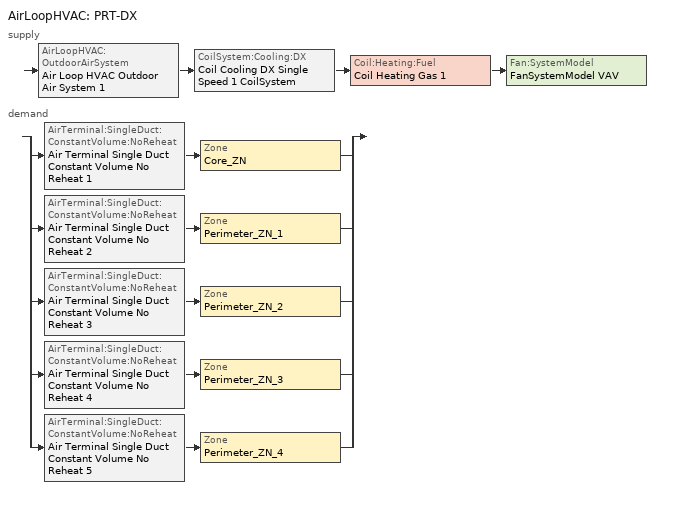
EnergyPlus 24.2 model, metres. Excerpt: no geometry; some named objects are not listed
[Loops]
AirLoopHVAC 'PRT-DX'
 supply: AirLoopHVAC:OutdoorAirSystem 'Air Loop HVAC Outdoor Air System 1' > CoilSystem:Cooling:DX 'Coil Cooling DX Single Speed 1 CoilSystem' > Coil:Heating:Fuel 'Coil Heating Gas 1' > Fan:SystemModel 'FanSystemModel VAV'
 demand: split
  | AirTerminal:SingleDuct:ConstantVolume:NoReheat 'Air Terminal Single Duct Constant Volume No Reheat 1' > Zone 'Core_ZN'
  | AirTerminal:SingleDuct:ConstantVolume:NoReheat 'Air Terminal Single Duct Constant Volume No Reheat 2' > Zone 'Perimeter_ZN_1'
  | AirTerminal:SingleDuct:ConstantVolume:NoReheat 'Air Terminal Single Duct Constant Volume No Reheat 3' > Zone 'Perimeter_ZN_2'
  | AirTerminal:SingleDuct:ConstantVolume:NoReheat 'Air Terminal Single Duct Constant Volume No Reheat 4' > Zone 'Perimeter_ZN_3'
  | AirTerminal:SingleDuct:ConstantVolume:NoReheat 'Air Terminal Single Duct Constant Volume No Reheat 5' > Zone 'Perimeter_ZN_4'
[DesignSpecification:OutdoorAir] Outdoor Air Method=Sum; Outdoor Air Flow per Person {m3/s-person}=0.01; Outdoor Air Flow per Zone Floor Area {m3/s-m2}=0; Outdoor Air Flow per Zone {m3/s}=0; Outdoor Air Flow Air Changes per Hour {1/hr}=0
SZ DSOA Core_ZN; SZ DSOA Perimeter_ZN_1; SZ DSOA Perimeter_ZN_2; SZ DSOA Perimeter_ZN_3; SZ DSOA Perimeter_ZN_4
[DesignSpecification:OutdoorAir:SpaceList]
Name | Space 1 | Space 1 Design Specification Outdoor Air Object
Core_ZN DSOA Space List | Core_ZN Space | SZ DSOA Core_ZN
Perimeter_ZN_1 DSOA Space List | Perimeter_ZN_1 Space | SZ DSOA Perimeter_ZN_1
Perimeter_ZN_2 DSOA Space List | Perimeter_ZN_2 Space | SZ DSOA Perimeter_ZN_2
Perimeter_ZN_3 DSOA Space List | Perimeter_ZN_3 Space | SZ DSOA Perimeter_ZN_3
Perimeter_ZN_4 DSOA Space List | Perimeter_ZN_4 Space | SZ DSOA Perimeter_ZN_4
[DesignSpecification:ZoneAirDistribution] Zone Air Distribution Effectiveness in Cooling Mode=0.85; Zone Air Distribution Effectiveness in Heating Mode=0.95
DSZAD_Core; DSZAD_PZN1; DSZAD_PZ2; DSZAD_PZ3; DSZAD_PZ4
[Sizing:Zone] Zone Cooling Design Supply Air Temperature Input Method=SupplyAirTemperature; Zone Cooling Design Supply Air Temperature {C}=12.8; Zone Cooling Design Supply Air Temperature Difference {deltaC}=11.11; Zone Heating Design Supply Air Temperature Input Method=SupplyAirTemperature; Zone Heating Design Supply Air Temperature {C}=40; Zone Heating Design Supply Air Temperature Difference {deltaC}=11.11; Zone Cooling Design Supply Air Humidity Ratio {kgWater/kgDryAir}=0.0085; Zone Heating Design Supply Air Humidity Ratio {kgWater/kgDryAir}=0.008; Cooling Design Air Flow Method=DesignDay; Cooling Design Air Flow Rate {m3/s}=0; Cooling Minimum Air Flow per Zone Floor Area {m3/s-m2}=0.000762; Cooling Minimum Air Flow {m3/s}=0; Cooling Minimum Air Flow Fraction=0; Heating Design Air Flow Method=DesignDay; Heating Design Air Flow Rate {m3/s}=0; Heating Maximum Air Flow per Zone Floor Area {m3/s-m2}=0.002032; Heating Maximum Air Flow {m3/s}=0.141576; Heating Maximum Air Flow Fraction=0.3; Account for Dedicated Outdoor Air System=No; Zone Load Sizing Method=Sensible Load Only No Latent Load; Zone Latent Cooling Design Supply Air Humidity Ratio Input Method=SupplyAirHumidityRatio; Zone Cooling Design Supply Air Humidity Ratio Difference {kgWater/kgDryAir}=0.005; Zone Latent Heating Design Supply Air Humidity Ratio Input Method=SupplyAirHumidityRatio; Zone Humidification Design Supply Air Humidity Ratio Difference {kgWater/kgDryAir}=0.005
Name | Design Specification Outdoor Air Object | Design Specification Zone Air Distribution Object
Core_ZN | Core_ZN DSOA Space List | DSZAD_Core
Perimeter_ZN_1 | Perimeter_ZN_1 DSOA Space List | DSZAD_PZN1
Perimeter_ZN_2 | Perimeter_ZN_2 DSOA Space List | DSZAD_PZ2
Perimeter_ZN_3 | Perimeter_ZN_3 DSOA Space List | DSZAD_PZ3
Perimeter_ZN_4 | Perimeter_ZN_4 DSOA Space List | DSZAD_PZ4
[Sizing:System]
PRT-DX: Type of Load to Size On=Sensible; Design Outdoor Air Flow Rate {m3/s}=Autosize; Central Heating Maximum System Air Flow Ratio=1; Preheat Design Temperature {C}=-30; Preheat Design Humidity Ratio {kgWater/kgDryAir}=0.0085; Precool Design Temperature {C}=30; Precool Design Humidity Ratio {kgWater/kgDryAir}=0.008; Central Cooling Design Supply Air Temperature {C}=12.8; Central Heating Design Supply Air Temperature {C}=40; Type of Zone Sum to Use=Coincident; 100% Outdoor Air in Cooling=No; 100% Outdoor Air in Heating=No; Central Cooling Design Supply Air Humidity Ratio {kgWater/kgDryAir}=0.0085; Central Heating Design Supply Air Humidity Ratio {kgWater/kgDryAir}=0.008; Cooling Supply Air Flow Rate Method=DesignDay; Cooling Supply Air Flow Rate {m3/s}=0; Cooling Supply Air Flow Rate Per Floor Area {m3/s-m2}=0; Cooling Fraction of Autosized Cooling Supply Air Flow Rate=1; Cooling Supply Air Flow Rate Per Unit Cooling Capacity {m3/s-W}=0; Heating Supply Air Flow Rate Method=DesignDay; Heating Supply Air Flow Rate {m3/s}=0; Heating Supply Air Flow Rate Per Floor Area {m3/s-m2}=0; Heating Fraction of Autosized Heating Supply Air Flow Rate=1; Heating Fraction of Autosized Cooling Supply Air Flow Rate=1; Heating Supply Air Flow Rate Per Unit Heating Capacity {m3/s-W}=0; System Outdoor Air Method=ZoneSum; Zone Maximum Outdoor Air Fraction=1; Cooling Design Capacity Method=CoolingDesignCapacity; Cooling Design Capacity {W}=Autosize; Cooling Design Capacity Per Floor Area {W/m2}=234.7; Fraction of Autosized Cooling Design Capacity=1; Heating Design Capacity Method=HeatingDesignCapacity; Heating Design Capacity {W}=Autosize; Heating Design Capacity Per Floor Area {W/m2}=157; Fraction of Autosized Heating Design Capacity=1; Central Cooling Capacity Control Method=VAV; Occupant Diversity=autosize
[ZoneControl:Thermostat] Temperature Difference Between Cutout And Setpoint {deltaC}=0
Name | Zone or ZoneList | Control Type Schedule | Control 1
Core_ZN Thermostat | Core_ZN | Core_ZN Thermostat Schedule | Core_ZN DualSPSched
Perimeter_ZN_1 Thermostat | Perimeter_ZN_1 | Perimeter_ZN_1 Thermostat Schedule | Perimeter_ZN_1 DualSPSched
Perimeter_ZN_2 Thermostat | Perimeter_ZN_2 | Perimeter_ZN_2 Thermostat Schedule | Perimeter_ZN_2 DualSPSched
Perimeter_ZN_3 Thermostat | Perimeter_ZN_3 | Perimeter_ZN_3 Thermostat Schedule | Perimeter_ZN_3 DualSPSched
Perimeter_ZN_4 Thermostat | Perimeter_ZN_4 | Perimeter_ZN_4 Thermostat Schedule | Perimeter_ZN_4 DualSPSched
[ThermostatSetpoint:DualSetpoint] Heating Setpoint Temperature Schedule=HTGSETP_SCH; Cooling Setpoint Temperature Schedule=CLGSETP_SCH
Core_ZN DualSPSched; Perimeter_ZN_1 DualSPSched; Perimeter_ZN_2 DualSPSched; Perimeter_ZN_3 DualSPSched; Perimeter_ZN_4 DualSPSched
[AirTerminal:SingleDuct:ConstantVolume:NoReheat] Availability Schedule=Always On Discrete hvac_library; Maximum Air Flow Rate {m3/s}=AutoSize
Air Terminal Single Duct Constant Volume No Reheat 1; Air Terminal Single Duct Constant Volume No Reheat 2; Air Terminal Single Duct Constant Volume No Reheat 3; Air Terminal Single Duct Constant Volume No Reheat 4; Air Terminal Single Duct Constant Volume No Reheat 5
[Zone equipment]
Core_ZN: Air Terminal Single Duct Constant Volume No Reheat 1
Perimeter_ZN_1: Air Terminal Single Duct Constant Volume No Reheat 2
Perimeter_ZN_2: Air Terminal Single Duct Constant Volume No Reheat 3
Perimeter_ZN_3: Air Terminal Single Duct Constant Volume No Reheat 4
Perimeter_ZN_4: Air Terminal Single Duct Constant Volume No Reheat 5
[Fan:SystemModel]
FanSystemModel VAV: Availability Schedule=Always On Discrete hvac_library; Design Maximum Air Flow Rate {m3/s}=Autosize; Speed Control Method=Discrete; Electric Power Minimum Flow Rate Fraction=0; Design Pressure Rise {Pa}=1572; Motor Efficiency=0.93; Motor In Air Stream Fraction=1; Design Electric Power Consumption {W}=Autosize; Design Power Sizing Method=TotalEfficiencyAndPressure; Electric Power Per Unit Flow Rate {W/(m3/s)}=840; Electric Power Per Unit Flow Rate Per Unit Pressure {W/((m3/s)-Pa)}=1.66667; Fan Total Efficiency=0.6045; Electric Power Function of Flow Fraction Curve=VAV Fan Curve; Motor Loss Radiative Fraction=0; Number of Speeds=1
[Coil:Cooling:DX:SingleSpeed]
Coil Cooling DX Single Speed 1: Availability Schedule=HVACOperationSchd; Gross Rated Total Cooling Capacity {W}=autosize; Gross Rated Sensible Heat Ratio=autosize; Gross Rated Cooling COP {W/W}=3.6; Rated Air Flow Rate {m3/s}=autosize; 2017 Rated Evaporator Fan Power Per Volume Flow Rate {W/(m3/s)}=773.3; 2023 Rated Evaporator Fan Power Per Volume Flow Rate {W/(m3/s)}=934.4; Total Cooling Capacity Function of Temperature Curve=Cool-Cap-fT; Total Cooling Capacity Function of Flow Fraction Curve=Curve Quadratic 1; Energy Input Ratio Function of Temperature Curve=Cool-EIR-fT; Energy Input Ratio Function of Flow Fraction Curve=Curve Quadratic 2; Part Load Fraction Correlation Curve=Cool-PLF-fPLR; Minimum Outdoor Dry-Bulb Temperature for Compressor Operation {C}=22; Nominal Time for Condensate Removal to Begin {s}=0; Ratio of Initial Moisture Evaporation Rate and Steady State Latent Capacity=0; Maximum Cycling Rate {cycles/hr}=0; Latent Capacity Time Constant {s}=0; Condenser Type=AirCooled; Evaporative Condenser Effectiveness=0.9; Evaporative Condenser Air Flow Rate {m3/s}=Autosize; Evaporative Condenser Pump Rated Power Consumption {W}=Autosize; Crankcase Heater Capacity {W}=700; Maximum Outdoor Dry-Bulb Temperature for Crankcase Heater Operation {C}=15; Basin Heater Capacity {W/K}=700; Basin Heater Setpoint Temperature {C}=20; Basin Heater Operating Schedule=HVACOperationSchd
[Coil:Heating:Fuel]
Coil Heating Gas 1: Availability Schedule=HVACOperationSchd; Fuel Type=NaturalGas; Burner Efficiency=0.75; Nominal Capacity {W}=AutoSize; On Cycle Parasitic Electric Load {W}=0; Off Cycle Parasitic Fuel Load {W}=0
[CoilSystem:Cooling:DX]
Coil Cooling DX Single Speed 1 CoilSystem: Availability Schedule=Always On Discrete; Cooling Coil=Coil Cooling DX Single Speed 1; Run on Sensible Load=Yes; Use Outdoor Air DX Cooling Coil=No
[Controller:WaterCoil]
Coil Controller: Control Variable=Temperature; Action=Reverse; Actuator Variable=Flow; Controller Convergence Tolerance {deltaC}=1; Maximum Actuated Flow {m3/s}=autosize; Minimum Actuated Flow {m3/s}=0
[Controller:OutdoorAir]
Controller Outdoor Air 1: Minimum Outdoor Air Flow Rate {m3/s}=0; Maximum Outdoor Air Flow Rate {m3/s}=Autosize; Economizer Control Type=DifferentialDryBulbAndEnthalpy; Economizer Control Action Type=ModulateFlow; Economizer Maximum Limit Dry-Bulb Temperature {C}=40; Economizer Maximum Limit Enthalpy {J/kg}=64000; Economizer Minimum Limit Dry-Bulb Temperature {C}=-25; Lockout Type=LockoutWithCompressor; Minimum Limit Type=ProportionalMinimum; Minimum Outdoor Air Schedule=MinOA_Sched; Mechanical Ventilation Controller=Controller Mechanical Ventilation 1; High Humidity Control=No; Control High Indoor Humidity Based on Outdoor Humidity Ratio=Yes; Heat Recovery Bypass Control Type=BypassWhenWithinEconomizerLimits; Economizer Operation Staging=InterlockedWithMechanicalCooling
[Controller:MechanicalVentilation]
Controller Mechanical Ventilation 1: Availability Schedule=Always On Discrete; Demand Controlled Ventilation=No; System Outdoor Air Method=ZoneSum; Zone Maximum Outdoor Air Fraction=1; Zone or ZoneList 1=Core_ZN; Design Specification Outdoor Air Object Name 1=SZ DSOA Core_ZN; Design Specification Zone Air Distribution Object Name 1=DSZAD_Core; Zone or ZoneList 2=Perimeter_ZN_1; Design Specification Outdoor Air Object Name 2=SZ DSOA Perimeter_ZN_1; Design Specification Zone Air Distribution Object Name 2=DSZAD_PZN1; Zone or ZoneList 3=Perimeter_ZN_2; Design Specification Outdoor Air Object Name 3=SZ DSOA Perimeter_ZN_2; Design Specification Zone Air Distribution Object Name 3=DSZAD_PZ2; Zone or ZoneList 4=Perimeter_ZN_3; Design Specification Outdoor Air Object Name 4=SZ DSOA Perimeter_ZN_3; Design Specification Zone Air Distribution Object Name 4=DSZAD_PZ3; Zone or ZoneList 5=Perimeter_ZN_4; Design Specification Outdoor Air Object Name 5=SZ DSOA Perimeter_ZN_4; Design Specification Zone Air Distribution Object Name 5=DSZAD_PZ4
[AirLoopHVAC]
PRT-DX: Design Supply Air Flow Rate {m3/s}=AutoSize; Design Return Air Flow Fraction of Supply Air Flow=1
[AvailabilityManager:LowTemperatureTurnOff]
DX Coil Low Temp Lockout: Temperature {C}=5; Applicability Schedule=DXCoil_ColdLockout_Sched
[SetpointManager:SingleZone:Reheat]
Setpoint Manager Single Zone Reheat 1: Control Variable=Temperature; Minimum Supply Air Temperature {C}=12; Maximum Supply Air Temperature {C}=30; Control Zone=Core_ZN
[SetpointManager:MixedAir] Control Variable=Temperature
Node 12 OS Default SPM; Node 13 OS Default SPM; MixedAir Preheat SPM
[Schedule:Compact]
DXCoil_ColdLockout_Sched: Through: 12/31, For: AllDays, Until: 05:00, 0, Until: 17:00, 1, Until: 24:00, 0
Core_ZN Thermostat Schedule; Perimeter_ZN_1 Thermostat Schedule; Perimeter_ZN_2 Thermostat Schedule; Perimeter_ZN_3 Thermostat Schedule; Perimeter_ZN_4 Thermostat Schedule: Through: 12/31, For: AllDays, Until: 24:00, 4
HTGSETP_SCH: Through: 12/31, For: Weekdays, Until: 06:00, 15.6, Until: 22:00, 21, Until: 24:00, 15.6, For: Saturday, Until: 06:00, 15.6, Until: 18:00, 21, Until: 24:00, 15.6, For: WinterDesignDay, Until: 24:00, 21, For: AllOtherDays, Until: 24:00, 15.6
CLGSETP_SCH: Through: 12/31, For: Weekdays SummerDesignDay, Until: 06:00, 26.7, Until: 22:00, 24, Until: 24:00, 26.7, For: Saturday, Until: 06:00, 26.7, Until: 18:00, 24, Until: 24:00, 26.7, For: AllOtherDays, Until: 24:00, 26.7
HVACOperationSchd: Through: 12/31, For: Weekdays SummerDesignDay, Until: 06:00, 0, Until: 22:00, 1, Until: 24:00, 0, For: Saturday WinterDesignDay, Until: 06:00, 0, Until: 18:00, 1, Until: 24:00, 0, For: AllOtherDays, Until: 24:00, 0
MinOA_Sched: Through: 12/31, For: Weekdays SummerDesignDay, Until: 07:00, 0, Until: 22:00, 1, Until: 24:00, 0, For: Saturday WinterDesignDay, Until: 07:00, 0, Until: 18:00, 1, Until: 24:00, 0, For: AllOtherDays, Until: 24:00, 0
[Schedule:Constant] Hourly Value=1
Always On Discrete; Always On Discrete hvac_library
[Curve:Quadratic]
Name | Coefficient1 Constant | Coefficient2 x | Coefficient3 x**2 | Minimum Value of x | Maximum Value of x | Minimum Curve Output | Maximum Curve Output
Curve Quadratic 1 | 0.8 | 0.2 | 0 | 0.5 | 1.5
Curve Quadratic 2 | 1.1552 | -0.1808 | 0.0256 | 0.5 | 1.5
Cool-PLF-fPLR | 0.909496 | 0.0986477 | -0.00819488 | 0 | 1 | 0.7 | 1
[Curve:Quartic]
VAV Fan Curve: Coefficient1 Constant=0.0407599; Coefficient2 x=0.088045; Coefficient3 x**2=-0.0729261; Coefficient4 x**3=0.94374; Coefficient5 x**4=0; Minimum Value of x=0; Maximum Value of x=1; Minimum Curve Output=0; Maximum Curve Output=1; Input Unit Type for X=Dimensionless; Output Unit Type=Dimensionless
[Curve:Biquadratic] Minimum Value of x=-100; Maximum Value of x=100; Minimum Value of y=-100; Maximum Value of y=100
Name | Coefficient1 Constant | Coefficient2 x | Coefficient3 x**2 | Coefficient4 y | Coefficient5 y**2 | Coefficient6 x*y
Cool-Cap-fT | 0.971212 | -0.0152755 | 0.00144345 | -0.00039321 | -6.8364e-06 | -0.000290596
Cool-EIR-fT | 0.286871 | 0.0239022 | -0.000810648 | 0.0134585 | 0.000338936 | -0.000487004
